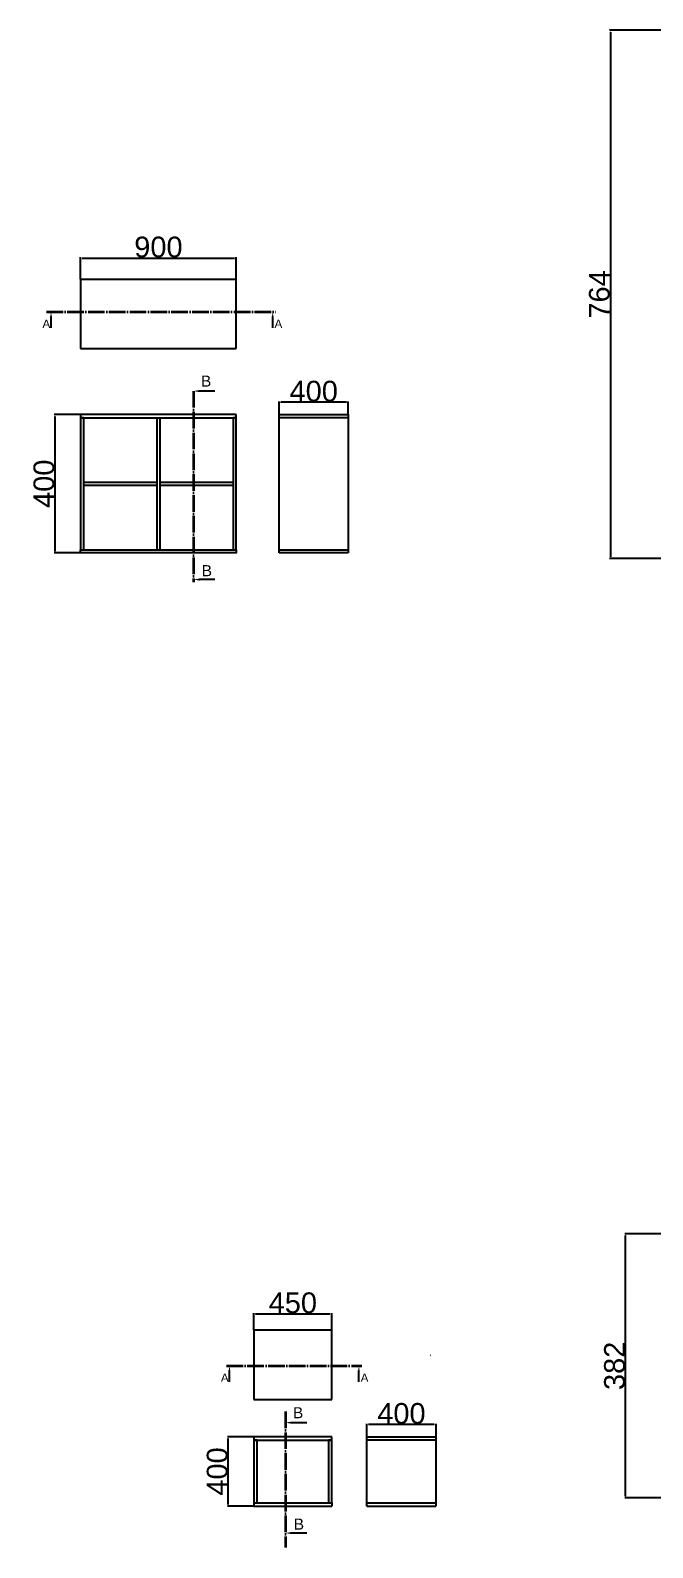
# Model space of a CAD drawing. Header units: millimetres. Extents: x -8279 to 76201, y -81 to 21625.
# Drawn here: x 5448 to 6348, y 14202 to 16396 of the extents above; entities that cross this region are included whole.
import ezdxf

# ---------------------------------------------------------------- set-up
doc = ezdxf.new("R2010")
doc.units = ezdxf.units.MM
doc.linetypes.add('ACAD_ISO04W100', pattern=[30, 24, -3, 0, -3])
doc.linetypes.add('DASHED', pattern=[19.05, 12.7, -6.35])
doc.layers.add('中心線', color=2, linetype='ACAD_ISO04W100', lineweight=35)
doc.layers.add('尺寸線', color=3, linetype='Continuous', lineweight=25)
doc.styles.get("Standard").update_dxf_attribs({"font": 'Arial.ttf'})
doc.dimstyles.new('ISO-25', dxfattribs={"dimtxt": 30, "dimasz": 2.5, "dimexe": 1.25, "dimexo": 0.625, "dimtad": 1, "dimtxsty": 'Standard', "dimcen": 2.5, "dimadec": 0, "dimazin": 0, "dimtfac": 1, "dimtmove": 0, "dimatfit": 3, "dimfxl": 1, "dimarcsym": 0})

# ---------------------------------------------------------------- blocks, each defined once
blk = doc.blocks.new('*D248')
at = {"color": 0, "lineweight": -2, "transparency": 16777216}
for p, q in [((6369.4, 16396.4), (6285.4, 16396.4)), ((6286.7, 16393.9), (6286.7, 15634.9)), ((6369.4, 15632.4), (6285.4, 15632.4))]:
    blk.add_line(p, q, dxfattribs=at)
at = {"color": 0, "transparency": 16777216}
for points in [[(6286.3, 16393.9), (6287.1, 16393.9), (6286.7, 16396.4)], [(6286.3, 15634.9), (6287.1, 15634.9), (6286.7, 15632.4)]]:
    blk.add_solid(points, dxfattribs=at)
at = {"layer": 'Defpoints', "color": 0, "transparency": 16777216}
for p in [(6370.1, 16396.4), (6286.7, 15632.4), (6370.1, 15632.4)]:
    blk.add_point(p, dxfattribs=at)
at = {"color": 0, "transparency": 16777216, "insert": (6270.8, 16014.4), "char_height": 30, "attachment_point": 5, "rotation": 90}
blk.add_mtext('764', dxfattribs=at)
blk = doc.blocks.new('*D255')
at = {"color": 0, "lineweight": -2, "transparency": 16777216}
for p, q in [((6404.8, 14655.8), (6307.4, 14655.8)), ((6308.6, 14276.3), (6308.6, 14653.3)), ((6404.8, 14273.8), (6307.4, 14273.8))]:
    blk.add_line(p, q, dxfattribs=at)
at = {"color": 0, "transparency": 16777216}
for points in [[(6308.2, 14653.3), (6309.1, 14653.3), (6308.6, 14655.8)], [(6308.2, 14276.3), (6309.1, 14276.3), (6308.6, 14273.8)]]:
    blk.add_solid(points, dxfattribs=at)
at = {"layer": 'Defpoints', "color": 0, "transparency": 16777216}
for p in [(6308.6, 14655.8), (6405.4, 14655.8), (6405.4, 14273.8)]:
    blk.add_point(p, dxfattribs=at)
at = {"color": 0, "transparency": 16777216, "insert": (6292.7, 14464.8), "char_height": 30, "attachment_point": 5, "rotation": 90}
blk.add_mtext('382', dxfattribs=at)
blk = doc.blocks.new('*D195')
at = {"color": 0, "lineweight": -2, "transparency": 16777216}
for p, q in [((5771.2, 14516.8), (5771.2, 14541.1)), ((5773.7, 14539.9), (5881.2, 14539.9)), ((5883.7, 14516.8), (5883.7, 14541.1))]:
    blk.add_line(p, q, dxfattribs=at)
at = {"color": 0, "transparency": 16777216}
for points in [[(5773.7, 14540.3), (5773.7, 14539.4), (5771.2, 14539.9)], [(5881.2, 14540.3), (5881.2, 14539.4), (5883.7, 14539.9)]]:
    blk.add_solid(points, dxfattribs=at)
at = {"layer": 'Defpoints', "color": 0, "transparency": 16777216}
for p in [(5883.7, 14539.9), (5771.2, 14516.2), (5883.7, 14516.2)]:
    blk.add_point(p, dxfattribs=at)
at = {"color": 0, "transparency": 16777216, "insert": (5827.5, 14555.8), "char_height": 30, "attachment_point": 5}
blk.add_mtext('450', dxfattribs=at)
blk = doc.blocks.new('*D196')
at = {"color": 0, "lineweight": -2, "transparency": 16777216}
for p, q in [((5770.6, 14362), (5733, 14362)), ((5734.2, 14264.5), (5734.2, 14359.5)), ((5770.6, 14262), (5733, 14262))]:
    blk.add_line(p, q, dxfattribs=at)
at = {"color": 0, "transparency": 16777216}
for points in [[(5733.8, 14359.5), (5734.6, 14359.5), (5734.2, 14362)], [(5733.8, 14264.5), (5734.6, 14264.5), (5734.2, 14262)]]:
    blk.add_solid(points, dxfattribs=at)
at = {"layer": 'Defpoints', "color": 0, "transparency": 16777216}
for p in [(5734.2, 14362), (5771.2, 14362), (5771.2, 14262)]:
    blk.add_point(p, dxfattribs=at)
at = {"color": 0, "transparency": 16777216, "insert": (5718.3, 14312), "char_height": 30, "attachment_point": 5, "rotation": 90}
blk.add_mtext('400', dxfattribs=at)
blk = doc.blocks.new('*D257')
at = {"color": 0, "lineweight": -2, "transparency": 16777216}
for p, q in [((5934.5, 14362.7), (5934.5, 14381.1)), ((6032, 14379.8), (5937, 14379.8)), ((6034.5, 14362.7), (6034.5, 14381.1))]:
    blk.add_line(p, q, dxfattribs=at)
at = {"color": 0, "transparency": 16777216}
for points in [[(5937, 14380.2), (5937, 14379.4), (5934.5, 14379.8)], [(6032, 14380.2), (6032, 14379.4), (6034.5, 14379.8)]]:
    blk.add_solid(points, dxfattribs=at)
at = {"layer": 'Defpoints', "color": 0, "transparency": 16777216}
for p in [(5934.5, 14379.8), (5934.5, 14362), (6034.5, 14362)]:
    blk.add_point(p, dxfattribs=at)
at = {"color": 0, "transparency": 16777216, "insert": (5984.5, 14395.8), "char_height": 30, "attachment_point": 5}
blk.add_mtext('400', dxfattribs=at)
blk = doc.blocks.new('*D199')
at = {"color": 0, "lineweight": -2, "transparency": 16777216}
for p, q in [((5520.1, 15840.6), (5482.5, 15840.6)), ((5483.7, 15643.1), (5483.7, 15838.1)), ((5520.1, 15640.6), (5482.5, 15640.6))]:
    blk.add_line(p, q, dxfattribs=at)
at = {"color": 0, "transparency": 16777216}
for points in [[(5483.3, 15838.1), (5484.1, 15838.1), (5483.7, 15840.6)], [(5483.3, 15643.1), (5484.1, 15643.1), (5483.7, 15640.6)]]:
    blk.add_solid(points, dxfattribs=at)
at = {"layer": 'Defpoints', "color": 0, "transparency": 16777216}
for p in [(5483.7, 15840.6), (5520.7, 15840.6), (5520.7, 15640.6)]:
    blk.add_point(p, dxfattribs=at)
at = {"color": 0, "transparency": 16777216, "insert": (5467.8, 15740.6), "char_height": 30, "attachment_point": 5, "rotation": 90}
blk.add_mtext('400', dxfattribs=at)
blk = doc.blocks.new('*D200')
at = {"color": 0, "lineweight": -2, "transparency": 16777216}
for p, q in [((5807.7, 15841.2), (5807.7, 15859.6)), ((5905.2, 15858.4), (5810.2, 15858.4)), ((5907.7, 15841.2), (5907.7, 15859.6))]:
    blk.add_line(p, q, dxfattribs=at)
at = {"color": 0, "transparency": 16777216}
for points in [[(5810.2, 15858.8), (5810.2, 15857.9), (5807.7, 15858.4)], [(5905.2, 15858.8), (5905.2, 15857.9), (5907.7, 15858.4)]]:
    blk.add_solid(points, dxfattribs=at)
at = {"layer": 'Defpoints', "color": 0, "transparency": 16777216}
for p in [(5807.7, 15858.4), (5807.7, 15840.6), (5907.7, 15840.6)]:
    blk.add_point(p, dxfattribs=at)
at = {"color": 0, "transparency": 16777216, "insert": (5857.7, 15874.3), "char_height": 30, "attachment_point": 5}
blk.add_mtext('400', dxfattribs=at)
blk = doc.blocks.new('*D191')
at = {"color": 0, "lineweight": -2, "transparency": 16777216}
for p, q in [((5520.7, 16036.6), (5520.7, 16068.1)), ((5523.2, 16066.8), (5743.2, 16066.8)), ((5745.7, 16036.6), (5745.7, 16068.1))]:
    blk.add_line(p, q, dxfattribs=at)
at = {"color": 0, "transparency": 16777216}
for points in [[(5523.2, 16067.2), (5523.2, 16066.4), (5520.7, 16066.8)], [(5743.2, 16067.2), (5743.2, 16066.4), (5745.7, 16066.8)]]:
    blk.add_solid(points, dxfattribs=at)
at = {"layer": 'Defpoints', "color": 0, "transparency": 16777216}
for p in [(5745.7, 16066.8), (5520.7, 16036), (5745.7, 16036)]:
    blk.add_point(p, dxfattribs=at)
at = {"color": 0, "transparency": 16777216, "insert": (5633.2, 16082.8), "char_height": 30, "attachment_point": 5}
blk.add_mtext('900', dxfattribs=at)

msp = doc.modelspace()

# ---------------------------------------------------------------- linework, layer by layer
for p, q in [((5745.713, 16036.018), (5520.713, 16036.018)), ((5520.713, 16036.018), (5520.713, 15936.018)), ((5745.713, 15936.018), (5745.713, 16036.018)), ((5520.713, 15936.018), (5745.713, 15936.018)), ((5630.963, 15836.079), (5630.963, 15645.079)), ((5635.463, 15836.079), (5635.463, 15645.079)), ((5807.686, 15640.579), (5807.686, 15836.079)), ((5907.686, 15835.579), (5907.686, 15640.579)), ((5525.213, 15742.829), (5630.963, 15742.829)), ((5525.213, 15738.329), (5630.963, 15738.329)), ((5635.463, 15742.829), (5741.213, 15742.829)), ((5635.463, 15738.329), (5741.213, 15738.329)), ((5907.686, 15640.579), (5807.686, 15640.579)), ((5883.737, 14516.186), (5771.237, 14516.186)), ((5771.237, 14516.186), (5771.237, 14416.186)), ((5883.737, 14416.186), (5883.737, 14516.186)), ((5771.237, 14416.186), (5883.737, 14416.186)), ((5934.464, 14262.045), (5934.464, 14357.545)), ((6034.464, 14357.545), (6034.464, 14262.045)), ((5771.237, 14266.545), (5883.737, 14266.545)), ((5771.237, 14266.545), (5771.237, 14262.045)), ((5883.737, 14267.045), (5883.737, 14262.045)), ((5934.464, 14266.545), (6034.464, 14266.545)), ((5771.237, 14262.045), (5883.737, 14262.045)), ((5934.464, 14262.045), (6034.464, 14262.045))]:
    msp.add_line(p, q)
at = {"color": 0}
msp.add_line((5807.686, 15645.079), (5907.686, 15645.079), dxfattribs=at)
for points in [[(5745.713, 15840.579), (5520.713, 15840.579), (5520.713, 15836.079), (5745.713, 15836.079)], [(5520.713, 15836.079), (5520.713, 15645.079), (5525.213, 15645.079), (5525.213, 15836.079)], [(5745.713, 15645.079), (5745.713, 15836.079), (5741.213, 15836.079), (5741.213, 15645.079)], [(5907.686, 15836.079), (5807.686, 15836.079), (5807.686, 15840.579), (5907.686, 15840.579)], [(5520.713, 15640.579), (5520.713, 15645.079), (5745.713, 15645.079), (5745.713, 15640.579)], [(5883.737, 14362.045), (5771.237, 14362.045), (5771.237, 14357.545), (5883.737, 14357.545)], [(5879.237, 14357.545), (5879.237, 14266.545), (5883.737, 14266.545), (5883.737, 14357.545)], [(6034.464, 14357.545), (5934.464, 14357.545), (5934.464, 14362.045), (6034.464, 14362.045)]]:
    msp.add_lwpolyline(points, close=True)
at = {"color": 5, "linetype": 'DASHED'}
msp.add_lwpolyline([(6026.581, 14479.831), (6025.831, 14479.831)], dxfattribs=at)
msp.add_lwpolyline([(5775.737, 14266.545), (5775.737, 14357.545), (5771.237, 14357.545), (5771.237, 14266.545)])
at = {"layer": '中心線'}
for p, q in [((5471.267, 15989.116), (5803.179, 15989.116)), ((5683.763, 15874.658), (5683.763, 15598.348)), ((5731.636, 14464.779), (5927.324, 14464.779)), ((5816.755, 14398.735), (5816.755, 14201.845))]:
    msp.add_line(p, q, dxfattribs=at)
at = {"layer": '尺寸線'}
for p, q in [((5478.002, 15965.866), (5478.002, 15982.366)), ((5798.455, 15965.866), (5798.455, 15982.366)), ((5714.763, 15874.658), (5692.763, 15874.658)), ((5714.763, 15601.998), (5692.763, 15601.998)), ((5735.946, 14441.529), (5735.946, 14458.029)), ((5923.014, 14441.529), (5923.014, 14458.029)), ((5847.755, 14382.606), (5825.755, 14382.606)), ((5847.755, 14222.978), (5825.755, 14222.978))]:
    msp.add_line(p, q, dxfattribs=at)
for points in [[(5479.127, 15982.366), (5476.877, 15982.366), (5478.002, 15989.116)], [(5797.33, 15982.366), (5799.58, 15982.366), (5798.455, 15989.116)], [(5692.763, 15873.158), (5692.763, 15876.158), (5683.763, 15874.658)], [(5692.763, 15600.498), (5692.763, 15603.498), (5683.763, 15601.998)], [(5737.071, 14458.029), (5734.821, 14458.029), (5735.946, 14464.779)], [(5921.889, 14458.029), (5924.139, 14458.029), (5923.014, 14464.779)], [(5825.755, 14381.106), (5825.755, 14384.106), (5816.755, 14382.606)], [(5825.755, 14221.478), (5825.755, 14224.478), (5816.755, 14222.978)]]:
    msp.add_solid(points, dxfattribs=at)

# ---------------------------------------------------------------- texts
for s, width, gutter_width, insert, char_height, attachment_point in [('A', 13.76611, 1.5, (5465.576, 15966.032), 12, 7), ('A', 13.76611, 1.5, (5812.22, 15966.032), 12, 9), ('B', 18.35482, 2, (5694.698, 15897.024), 16, 1), ('B', 18.35482, 2, (5710.752, 15622.864), 16, 3), ('A', 13.76611, 1.5, (5723.521, 14441.695), 12, 7), ('A', 13.76611, 1.5, (5936.779, 14441.695), 12, 9), ('B', 18.35482, 2, (5827.69, 14404.972), 16, 1), ('B', 18.35482, 2, (5843.744, 14243.844), 16, 3)]:
    msp.add_mtext_dynamic_manual_height_columns(s, width=width, gutter_width=gutter_width, heights=[0], dxfattribs=dict(at, insert=insert, char_height=char_height, attachment_point=attachment_point))

# ---------------------------------------------------------------- dimensions: what is measured, and where the dimension line sits
at = {"color": 3}
dim = msp.add_linear_dim(base=(6286.696, 15632.37), p1=(6370.061, 16396.37), p2=(6370.061, 15632.37), angle=90, dimstyle='ISO-25', dxfattribs=at)
dim.commit()
dim.dimension.update_dxf_attribs({"geometry": '*D248', "text_midpoint": (6270.753, 16014.37)})
for base, p1, p2, text, picture, middle in [((5745.713, 16066.829), (5520.713, 16036.018), (5745.713, 16036.018), '900', '*D191', (5633.213, 16066.829)), ((5883.737, 14539.86), (5771.237, 14516.186), (5883.737, 14516.186), '450', '*D195', (5827.487, 14539.86))]:
    dim = msp.add_linear_dim(base=base, p1=p1, p2=p2, text=text, dimstyle='ISO-25', dxfattribs=at)
    dim.commit()
    dim.dimension.update_dxf_attribs({"geometry": picture, "text_midpoint": middle, "dimtype": 160})
for base, p1, p2, picture, middle in [((5807.686, 15858.36), (5907.686, 15840.579), (5807.686, 15840.579), '*D200', (5857.686, 15874.302)), ((5934.464, 14379.827), (6034.464, 14362.045), (5934.464, 14362.045), '*D257', (5984.464, 14395.769))]:
    dim = msp.add_linear_dim(base=base, p1=p1, p2=p2, text='400', dimstyle='ISO-25', dxfattribs=at)
    dim.commit()
    dim.dimension.update_dxf_attribs({"geometry": picture, "text_midpoint": middle})
for base, p1, p2, picture, middle in [((5483.705, 15840.579), (5520.713, 15640.579), (5520.713, 15840.579), '*D199', (5467.763, 15740.579)), ((5734.229, 14362.045), (5771.237, 14262.045), (5771.237, 14362.045), '*D196', (5718.287, 14312.045))]:
    dim = msp.add_linear_dim(base=base, p1=p1, p2=p2, angle=90, text='400', dimstyle='ISO-25', dxfattribs=at)
    dim.commit()
    dim.dimension.update_dxf_attribs({"geometry": picture, "text_midpoint": middle})
at = {"color": 5}
dim = msp.add_linear_dim(base=(6308.634, 14655.773), p1=(6405.389, 14273.773), p2=(6405.389, 14655.773), angle=90, dimstyle='ISO-25', dxfattribs=at)
dim.commit()
dim.dimension.update_dxf_attribs({"geometry": '*D255', "text_midpoint": (6292.681, 14464.773)})

doc.saveas('drawing.dxf')
